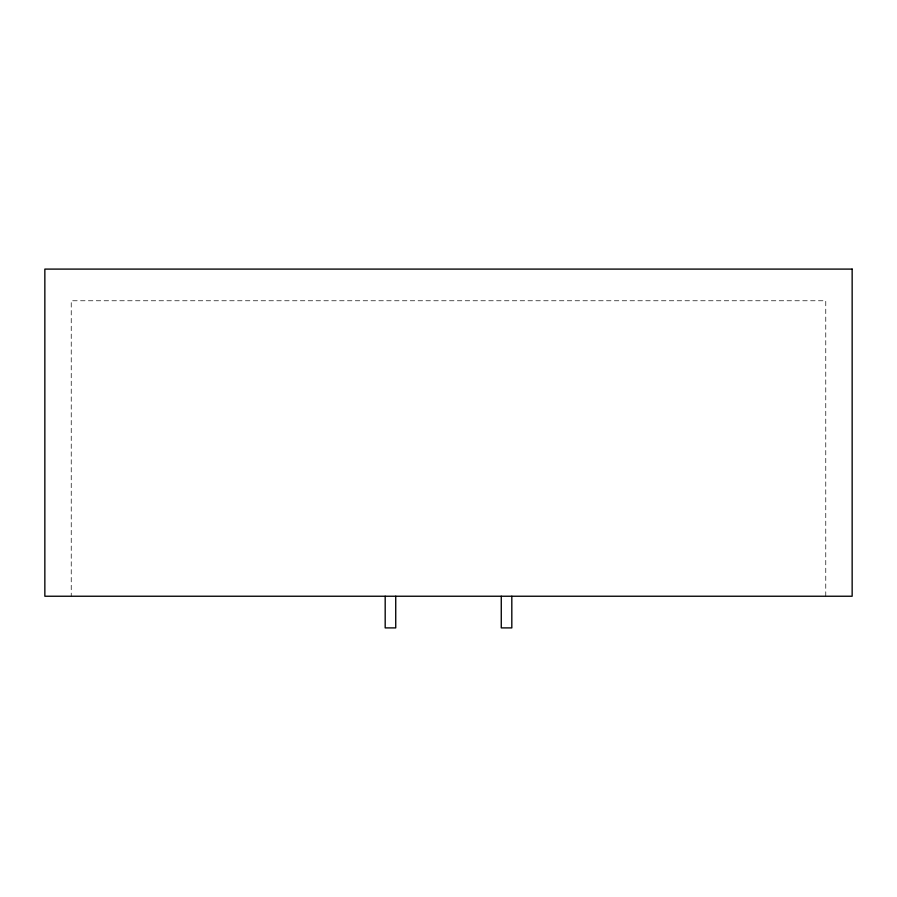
<?xml version="1.0" encoding="UTF-8"?>
<svg xmlns="http://www.w3.org/2000/svg" width="897" height="897" viewBox="0 0 897 897"><rect width="100%" height="100%" fill="white"/><g stroke="black" fill="none" stroke-linecap="round" stroke-linejoin="round"><path stroke-width="0.67" stroke-dasharray="4.49 3.36" d="M825.767 596.236L825.767 300.764L71.233 300.764L71.233 596.236"/><path stroke-width="1.35" d="M511.817 596.236L511.817 627.9L501.266 627.9L501.266 596.236M395.734 596.236L395.734 627.9L385.183 627.9L385.183 596.236M852.15 269.1L44.85 269.1L44.85 596.236L852.15 596.236L852.15 269.1"/></g></svg>
